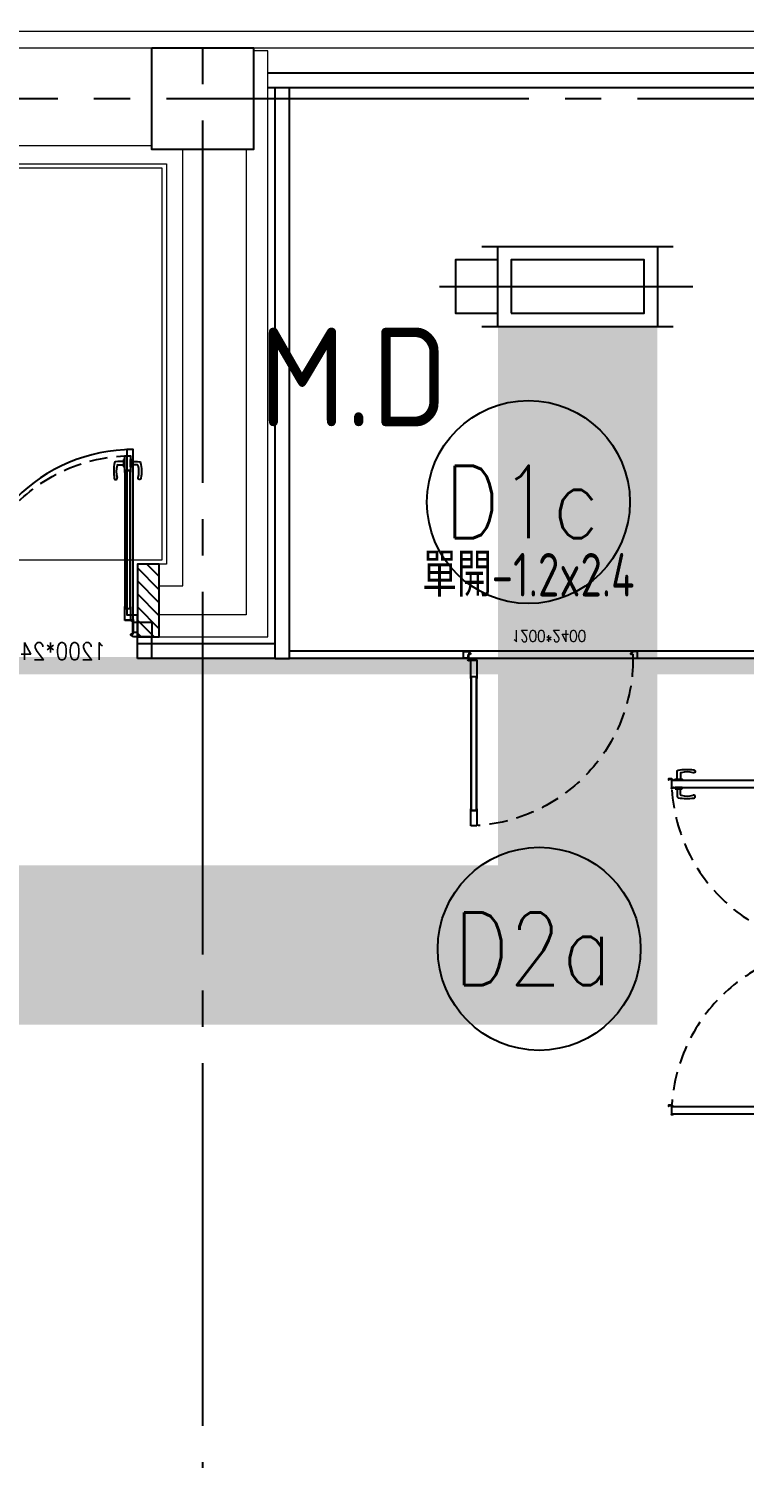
# Model space of a CAD drawing. Extents: x -960 to 27370, y -3283 to 11880.
# Drawn here: x 18360 to 18854, y 8063 to 9048 of the extents above; entities that cross this region are included whole.
import ezdxf
from ezdxf.enums import TextEntityAlignment as Align
from ezdxf.lldxf.tags import DXFTag

# ---------------------------------------------------------------- set-up
doc = ezdxf.new("R2010")
doc.units = 0
doc.header["$LTSCALE"] = 100
for name, pattern in [('188K-SM-03-F10-ARCH-PA-Y2257103$0$AP5A-SM-03-F20-ARCH-PA-Y2230801+Y2230803$0$ALL-PA-TXT-Y2221201$0$DASHED', [19.05, 12.7, -6.35]), ('188K-SM-03-F10-ARCH-PA-Y2257103$0$DASHED', [19.05, 12.7, -6.35]), ('188K-SM-03-F10-ARCH-PA-Y2257103$0$HIDDEN2', [0.1875, 0.125, -0.0625]), ('X-S-FAB-L10$0$COL-CEN-LIN', [3.25, 2.5, -0.25, 0.25, -0.25])]:
    doc.linetypes.add(name, pattern=pattern)
for name, color, linetype in [('0-xref', 8, 'Continuous'), ('188K-SM-03-F10-ARCH-PA-Y2257103$0$K-0-Door-TXT', 53, 'Continuous'), ('188K-SM-03-F10-ARCH-PA-Y2257103$0$K-Door', 4, 'Continuous'), ('188K-SM-03-F10-ARCH-PA-Y2257103$0$K-P1S-4.2-單抗', 3, 'Continuous'), ('188K-SM-03-F10-ARCH-PA-Y2257103$0$K-TXT', 7, 'Continuous'), ('188K-SM-03-F10-ARCH-PA-Y2257103$0$K-岩棉 2hr 7.5-單抗', 230, 'Continuous'), ('188K-SM-03-F10-ARCH-PA-Y2257103$0$K-岩棉 2hr 7.5-非抗', 14, 'Continuous'), ('188K-SM-03-F10-ARCH-PA-Y2257103$0$K-貼白鐵-1.5', 6, '188K-SM-03-F10-ARCH-PA-Y2257103$0$DASHED'), ('188K-SM-03-F10-ARCH-PA-Y2257103$0$非YK-K-防火門', 11, 'Continuous'), ('188K-SM-07-F15-HVAC-MA DUCT-Y2257103$0$0-MAU-SA', 5, 'Continuous'), ('188K-SM-07-F15-HVAC-MA DUCT-Y2257103$0$H-dp-md', 3, 'Continuous'), ('X-S-FAB-L10$0$0-DIM-TXT', 8, 'Continuous'), ('X-S-FAB-L10$0$A-WALL-EX', 8, 'Continuous'), ('X-S-FAB-L10$0$A-WALL-IN', 8, 'Continuous'), ('X-S-FAB-L10$0$BLOCK', 8, 'Continuous'), ('X-S-FAB-L10$0$CCL', 8, 'X-S-FAB-L10$0$COL-CEN-LIN'), ('X-S-FAB-L10$0$COL-S', 8, 'Continuous'), ('X-S-FAB-L10$0$DW_Frame', 8, 'Continuous'), ('X-S-FAB-L10$0$S-SLAB-SHOW', 8, 'Continuous'), ('X-S-FAB-L10$0$WALL_188K_IN', 8, 'Continuous')]:
    doc.layers.add(name, color=color, linetype=linetype)
doc.styles.add('188K-SM-03-F10-ARCH-PA-Y2257103$0$14P7-XFDP10$0$AA-TXT', font='simplex.shx', dxfattribs={"width": 0.8, "bigfont": 'chineset.shx'})
doc.styles.add('188K-SM-03-F10-ARCH-PA-Y2257103$0$AA-TXT', font='isocp.shx', dxfattribs={"width": 0.8, "bigfont": 'chineset.shx'})
doc.styles.add('188K-SM-03-F10-ARCH-PA-Y2257103$0$AP5A-SM-03-F20-ARCH-PA-Y2230801+Y2230803$0$ALL-PA-TXT-Y2221201$0$Standard', font='txt.shx', dxfattribs={"bigfont": 'chineset.shx'})
doc.styles.add('188K-SM-03-F10-ARCH-PA-Y2257103$0$Standard', font='txt.shx', dxfattribs={"bigfont": 'chineset.shx'})
doc.styles.add('188K-SM-07-F15-HVAC-MA DUCT-Y2257103$0$aa-txt', font='isocp.shx', dxfattribs={"bigfont": 'chineset.shx'})
doc.styles.add('X-S-FAB-L10$0$CHINA', font='simplex.shx', dxfattribs={"width": 0.75, "bigfont": 'chineset.shx'})
doc.styles.add('X-S-FAB-L10$0$Standard', font='', dxfattribs={"width": 0.8})
doc.styles.add('X-S-FAB-L10$0$TG_NOTE_TEXT', font='simplex.shx', dxfattribs={"width": 0.75, "bigfont": 'chineset.shx'})
doc.styles.get('X-S-FAB-L10$0$Standard').set_extended_font_data('Microsoft JhengHei')
tags = doc.linetypes.add('188K-SM-03-F10-ARCH-PA-Y2257103$0$S.P_LINE', pattern='A,12.7,-5.08,["S.P",188K-SM-03-F10-ARCH-PA-Y2257103$0$Standard,S=4,R=0,X=-2.54,Y=-1.27],-6.35', length=24.13).pattern_tags.tags
tags[6] = DXFTag(74, 10)

# ---------------------------------------------------------------- blocks, each defined once
blk = doc.blocks.new('X-S-FAB-L10$0$FAB2-L05')
at = {"layer": 'X-S-FAB-L10$0$CCL'}
for p, q in [((-7680, 11005), (-7680, 0)), ((-26880, 9720), (1210, 9720))]:
    blk.add_line(p, q, dxfattribs=at)
at = {"layer": 'X-S-FAB-L10$0$COL-S'}
blk.add_lwpolyline([(-7715, 9755), (-7645, 9755), (-7645, 9685), (-7715, 9685)], close=True, dxfattribs=at)
blk = doc.blocks.new('X-S-FAB-L10')
at = {"layer": 'X-S-FAB-L10$0$WALL_188K_IN'}
h = blk.add_hatch(dxfattribs=at)
h.set_pattern_fill('LINE', color=256, scale=2, angle=135)
h.set_pattern_definition([(135, (18449.95, 8580.6165), (-4.49013, -4.49013), [])])
h.paths.add_polyline_path([(18449.95, 8629), (18449.95, 8679), (18434.95, 8679), (18434.95, 8629)])
blk.add_line((18434.95, 8629), (18434.95, 8644))
blk.add_lwpolyline([(18431.95, 8644), (18431.95, 8758), (18427.575, 8758), (18427.575, 8644)], close=True)
blk.add_arc((18431.95, 8644), 114, 90, 180)
at = {"layer": 'X-S-FAB-L10$0$A-WALL-EX', "lineweight": 0}
blk.add_line((15170, 9046.5), (24360, 9046.5), dxfattribs=at)
at = {"layer": 'X-S-FAB-L10$0$A-WALL-EX', "lineweight": 0, "flags": 128}
blk.add_lwpolyline([(15155, 9035), (24363.5, 9035)], dxfattribs=at)
at = {"layer": 'X-S-FAB-L10$0$A-WALL-IN', "lineweight": 0}
for p, q in [((18445, 8967.5), (17838, 8967.5)), ((18466.25, 8664), (18466.25, 8965)), ((17665.05, 8955), (18454.95, 8955)), ((18454.95, 8955), (18454.95, 8679)), ((18454.95, 8679), (18449.95, 8679)), ((18449.95, 8664), (18466.25, 8664)), ((18510, 8644), (18449.95, 8644)), ((18525, 8629), (18525, 8644)), ((18449.95, 8629), (18525, 8629))]:
    blk.add_line(p, q, dxfattribs=at)
at = {"layer": 'X-S-FAB-L10$0$A-WALL-IN', "lineweight": 0, "flags": 128}
for points in [[(18525, 9033), (18515, 9033)], [(18525, 8644), (18525, 9033)], [(18510, 8965), (18510, 8644)]]:
    blk.add_lwpolyline(points, dxfattribs=at)
at = {"layer": 'X-S-FAB-L10$0$COL-S'}
for p, q in [((18445, 9035), (18515, 9035)), ((18445, 8965), (18445, 9035)), ((18515, 9035), (18515, 8965)), ((18515, 8965), (18445, 8965))]:
    blk.add_line(p, q, dxfattribs=at)
at = {"layer": 'X-S-FAB-L10$0$DW_Frame'}
blk.add_lwpolyline([(18434.95, 8632), (18431.95, 8632), (18431.95, 8644), (18434.95, 8644)], dxfattribs=at)
at = {"layer": 'X-S-FAB-L10$0$S-SLAB-SHOW', "lineweight": 0, "flags": 128}
blk.add_lwpolyline([(18180, 8682), (18452, 8682), (18452, 8952), (18206, 8952), (18206, 8827), (18216, 8827), (18216, 8807), (18180, 8807)], close=True, dxfattribs=at)
blk.add_lwpolyline([(18180, 8682), (18452, 8682), (18452, 8952), (18206, 8952), (18206, 8827), (18216, 8827), (18216, 8807), (18180, 8807)], close=True, dxfattribs=at)
at = {"layer": 'X-S-FAB-L10$0$WALL_188K_IN'}
blk.add_lwpolyline([(18449.95, 8629), (18449.95, 8679), (18434.95, 8679), (18434.95, 8629)], close=True, dxfattribs=at)
at = {"layer": 'X-S-FAB-L10$0$BLOCK'}
blk.add_blockref('X-S-FAB-L10$0$FAB2-L05', (26160, -720), dxfattribs=at)
at = {"style": 'X-S-FAB-L10$0$TG_NOTE_TEXT', "width": 0.5, "flags": 1}
for p in [(7463.301, 9020), (18268.251, 8649), (11197.77, 4800.167), (16485.801, 4800.167), (25420.27, 2635), (13360, 320.001, 0), (7463.301, -33.333)]:
    blk.add_attdef('WH', text='', height=20, dxfattribs=at).set_placement(p, align=Align.BOTTOM_LEFT)
at = {"width": 0.5}
for style, p in [('X-S-FAB-L10$0$TG_NOTE_TEXT', (7585, 9020)), ('X-S-FAB-L10$0$TG_NOTE_TEXT', (18389.95, 8649)), ('X-S-FAB-L10$0$TG_NOTE_TEXT', (11117.5, 4813.5)), ('X-S-FAB-L10$0$TG_NOTE_TEXT', (16607.5, 4813.5)), ('X-S-FAB-L10$0$TG_NOTE_TEXT', (25350, 2635)), ('X-S-FAB-L10$0$Standard', (13129.375, 325.001, 0)), ('X-S-FAB-L10$0$TG_NOTE_TEXT', (7585, -20))]:
    blk.add_attdef('DESC', text='', height=10, dxfattribs=dict(at, style=style)).set_placement(p, align=Align.BOTTOM_LEFT)
for tag, style, p in [('TYPE', 'X-S-FAB-L10$0$TG_NOTE_TEXT', (7619.286, 9020)), ('NO', 'X-S-FAB-L10$0$TG_NOTE_TEXT', (7650.095, 9020)), ('TYPE', 'X-S-FAB-L10$0$TG_NOTE_TEXT', (18424.236, 8649)), ('NO', 'X-S-FAB-L10$0$TG_NOTE_TEXT', (18455.045, 8649)), ('NO', 'X-S-FAB-L10$0$TG_NOTE_TEXT', (11088.595, 4813.5)), ('TYPE', 'X-S-FAB-L10$0$TG_NOTE_TEXT', (11151.786, 4813.5)), ('TYPE', 'X-S-FAB-L10$0$TG_NOTE_TEXT', (16641.786, 4813.5)), ('NO', 'X-S-FAB-L10$0$TG_NOTE_TEXT', (16672.595, 4813.5)), ('NO', 'X-S-FAB-L10$0$TG_NOTE_TEXT', (25313, 2635)), ('TYPE', 'X-S-FAB-L10$0$TG_NOTE_TEXT', (25350, 2635)), ('NO', 'X-S-FAB-L10$0$Standard', (13100, 320.001, 0)), ('TYPE', 'X-S-FAB-L10$0$Standard', (13129.375, 320.001, 0)), ('TYPE', 'X-S-FAB-L10$0$TG_NOTE_TEXT', (7619.286, -20)), ('NO', 'X-S-FAB-L10$0$TG_NOTE_TEXT', (7650.095, -20))]:
    blk.add_attdef(tag, text='', height=10, dxfattribs=dict(at, style=style)).set_placement(p, align=Align.BOTTOM_RIGHT)
at = {"style": 'X-S-FAB-L10$0$TG_NOTE_TEXT', "width": 0.5, "flags": 1}
for rotation, p in [(180, (43, 7480)), (180, (943, 7480)), (90, (24310, 3717.77)), (270, (17080, 1711.699))]:
    blk.add_attdef('WH', text='', height=20, rotation=rotation, dxfattribs=at).set_placement(p, align=Align.BOTTOM_LEFT)
at = {"width": 0.5}
for rotation, style, p in [(180, 'X-S-FAB-L10$0$Standard', (317.625, 7480)), (180, 'X-S-FAB-L10$0$Standard', (1217.625, 7480)), (90, 'X-S-FAB-L10$0$TG_NOTE_TEXT', (24310, 3647.5)), (270, 'X-S-FAB-L10$0$TG_NOTE_TEXT', (17080, 1605))]:
    blk.add_attdef('DESC', text='', height=10, rotation=rotation, dxfattribs=dict(at, style=style)).set_placement(p, align=Align.BOTTOM_LEFT)
for tag, rotation, style, p in [('TYPE', 180, 'X-S-FAB-L10$0$Standard', (317.625, 7480)), ('NO', 180, 'X-S-FAB-L10$0$Standard', (347, 7480)), ('TYPE', 180, 'X-S-FAB-L10$0$Standard', (1217.625, 7480)), ('NO', 180, 'X-S-FAB-L10$0$Standard', (1247, 7480)), ('TYPE', 90, 'X-S-FAB-L10$0$TG_NOTE_TEXT', (24310, 3647.5)), ('NO', 90, 'X-S-FAB-L10$0$TG_NOTE_TEXT', (24310, 3610.5)), ('TYPE', 270, 'X-S-FAB-L10$0$TG_NOTE_TEXT', (17080, 1605)), ('NO', 270, 'X-S-FAB-L10$0$TG_NOTE_TEXT', (17080, 1573))]:
    blk.add_attdef(tag, text='', height=10, rotation=rotation, dxfattribs=dict(at, style=style)).set_placement(p, align=Align.BOTTOM_RIGHT)
at = {"layer": 'X-S-FAB-L10$0$0-DIM-TXT', "style": 'X-S-FAB-L10$0$CHINA', "width": 0.75}
for p in [(667.414, 7855.1, -2689.4), (22627.353, 6728.814), (25644.722, 6728.814), (24778.787, 5569.051), (1118.252, 4980), (417.801, 4594.623), (23874.84, 4355), (22927.43, 4330.122), (23749.869, 3901.367), (417.801, 3765.236), (1118.252, 3730), (417.801, 3115.79), (536.882, 2227.832), (16908.994, 1782.652), (888.445, 880.466), (16977.43, 750), (18878.841, 750), (25641.221, 553.233), (21364.03, 526.894)]:
    blk.add_attdef('HIG', text='', height=80, dxfattribs=at).set_placement(p, align=Align.MIDDLE_LEFT)
blk = doc.blocks.new('188K-SM-03-F10-ARCH-PA-Y2257103$0$單開庫板門-1200x2400)圓型拉環鎖+輔助鎖)')
at = {"ltscale": 0.1}
for p, q in [((26008.65, -11403.59), (26004.47, -11403.59)), ((26004.47, -11403.59), (26004.47, -11414.12)), ((26008.65, -11414.12), (26008.65, -11403.59)), ((26004.47, -11414.12), (26008.65, -11414.12)), ((26004.54, -11414.05), (26004.54, -11415.33)), ((26008.55, -11414.02), (26004.57, -11414.02)), ((26004.64, -11414.34), (26004.64, -11414.18)), ((26004.64, -11415.25), (26004.64, -11414.51)), ((26004.67, -11414.15), (26006.53, -11414.15)), ((26005.13, -11414.37), (26004.67, -11414.37)), ((26004.67, -11414.48), (26005.13, -11414.48)), ((26004.68, -11506.01), (26004.68, -11414.48)), ((26004.68, -11414.48), (26004.74, -11414.48)), ((26004.74, -11414.48), (26004.74, -11506.01)), ((26005.16, -11414.45), (26005.16, -11414.41)), ((26006.53, -11414.15), (26006.56, -11414.11)), ((26006.56, -11414.11), (26006.59, -11414.15)), ((26006.59, -11414.15), (26008.45, -11414.15)), ((26007.96, -11414.41), (26007.96, -11414.45)), ((26008.45, -11414.37), (26007.99, -11414.37)), ((26007.99, -11414.48), (26008.45, -11414.48)), ((26008.38, -11506.01), (26008.38, -11414.48)), ((26008.38, -11414.48), (26008.44, -11414.48)), ((26008.44, -11414.48), (26008.44, -11506.01)), ((26008.48, -11414.18), (26008.48, -11414.34)), ((26008.48, -11414.51), (26008.48, -11415.25)), ((26008.58, -11415.33), (26008.58, -11414.05)), ((26004.54, -11415.35), (26004.62, -11415.47)), ((26004.68, -11415.45), (26004.68, -11415.29)), ((26008.44, -11415.29), (26008.44, -11415.45)), ((26008.49, -11415.47), (26008.58, -11415.35)), ((26008.65, -11506.37), (26004.47, -11506.37)), ((26004.47, -11506.37), (26004.47, -11518)), ((26004.74, -11506.01), (26004.68, -11506.01)), ((26008.44, -11506.01), (26008.38, -11506.01)), ((26008.65, -11518), (26008.65, -11506.37)), ((25999.48, -11519.65), (25999.48, -11523.21)), ((26002.45, -11519.13), (26000, -11519.13)), ((26002.4, -11523.73), (26004.05, -11522.65)), ((26002.87, -11518.51), (26002.61, -11518.51)), ((26002.61, -11518.51), (26002.61, -11521.02)), ((26002.61, -11521.85), (26002.61, -11519.29)), ((26002.61, -11521.02), (26002.87, -11521.02)), ((26003.42, -11521.85), (26002.61, -11521.85)), ((26002.87, -11521.02), (26002.87, -11518.51)), ((26003.26, -11522.16), (26003.26, -11521.96)), ((26003.26, -11521.96), (26003.42, -11521.96)), ((26004.05, -11522.16), (26003.26, -11522.16)), ((26008.33, -11517.48), (26003.64, -11517.48)), ((26003.64, -11517.48), (26003.64, -11517.74)), ((26003.64, -11517.74), (26008.33, -11517.74)), ((26004.12, -11521.85), (26003.88, -11521.85)), ((26003.88, -11521.96), (26004.05, -11521.96)), ((26004.05, -11521.96), (26004.05, -11522.16)), ((26004.17, -11522.4), (26004.17, -11521.91)), ((26004.47, -11518), (26008.65, -11518)), ((26008.33, -11517.74), (26008.33, -11517.48)), ((26114.78, -11522.4), (26114.78, -11521.91)), ((26114.83, -11521.85), (26115.07, -11521.85)), ((26116.55, -11523.73), (26114.9, -11522.65)), ((26114.91, -11521.96), (26114.91, -11522.16)), ((26115.07, -11521.96), (26114.91, -11521.96)), ((26114.91, -11522.16), (26115.7, -11522.16)), ((26115.53, -11521.85), (26116.35, -11521.85)), ((26115.7, -11521.96), (26115.53, -11521.96)), ((26115.7, -11522.16), (26115.7, -11521.96)), ((26116.35, -11521.85), (26116.35, -11519.29)), ((26116.5, -11519.13), (26118.96, -11519.13)), ((26119.48, -11519.65), (26119.48, -11523.21)), ((26000, -11523.73), (26002.4, -11523.73)), ((26118.96, -11523.73), (26116.55, -11523.73))]:
    blk.add_line(p, q, dxfattribs=at)
blk.add_lwpolyline([(26006.56, -11506.38), (26006.53, -11506.35), (26004.67, -11506.35, -0.414214), (26004.64, -11506.32), (26004.64, -11506.15, -0.414214), (26004.67, -11506.12), (26005.13, -11506.12, 0.414214), (26005.16, -11506.09), (26005.16, -11506.04, 0.414214), (26005.13, -11506.01), (26004.67, -11506.01, -0.414214), (26004.64, -11505.98), (26004.64, -11505.24, -0.414214), (26004.66, -11505.22), (26004.66, -11505.22, 0.414214), (26004.68, -11505.2), (26004.68, -11505.04, 0.72636), (26004.62, -11505.02), (26004.54, -11505.14, 0.158507), (26004.54, -11505.16), (26004.54, -11506.44, 0.414214), (26004.57, -11506.47), (26008.55, -11506.47, 0.414214), (26008.58, -11506.44), (26008.58, -11505.16, 0.158507), (26008.58, -11505.14), (26008.49, -11505.02, 0.72636), (26008.44, -11505.04), (26008.44, -11505.2, 0.414214), (26008.46, -11505.22, -0.414214), (26008.48, -11505.24), (26008.48, -11505.98, -0.414214), (26008.45, -11506.01), (26007.99, -11506.01, 0.414214), (26007.96, -11506.04), (26007.96, -11506.09, 0.414214), (26007.99, -11506.12), (26008.45, -11506.12, -0.414214), (26008.48, -11506.15), (26008.48, -11506.32, -0.414214), (26008.45, -11506.35), (26006.59, -11506.35)], format="xyb", close=True, dxfattribs=at)
for points in [[(25999.48, -11518.93), (25999.48, -11523.93)], [(26119.48, -11518.93), (26119.48, -11523.93)]]:
    blk.add_lwpolyline(points)
at = {"linetype": '188K-SM-03-F10-ARCH-PA-Y2257103$0$AP5A-SM-03-F20-ARCH-PA-Y2230801+Y2230803$0$ALL-PA-TXT-Y2221201$0$DASHED', "ltscale": 0.01}
blk.add_arc((26001.07, -11518.74), 115.28, 359.85306, 85.81349, dxfattribs=at)
at = {"ltscale": 0.1}
for centre, radius, start, end in [((26004.57, -11414.05), 0.0313, 90.00001, 180.00001), ((26004.67, -11414.18), 0.0313, 90.00001, 180.00001), ((26004.67, -11414.34), 0.0313, 179.99999, 269.99999), ((26004.67, -11414.51), 0.0313, 89.99998, 179.99998), ((26005.13, -11414.41), 0.0313, 0.00002, 90.00002), ((26005.13, -11414.45), 0.0313, 270.00001, 0.00001), ((26007.99, -11414.41), 0.0313, 89.99999, 179.99999), ((26007.99, -11414.45), 0.0313, 179.99999, 269.99999), ((26008.45, -11414.18), 0.0313, 359.99999, 89.99999), ((26008.45, -11414.34), 0.0313, 270.00001, 0.00001), ((26008.45, -11414.51), 0.0313, 0.00002, 90.00002), ((26008.55, -11414.05), 0.0313, 359.99999, 89.99999), ((26004.57, -11415.33), 0.0313, 180.00001, 216.02738), ((26004.65, -11415.45), 0.0313, 216.02736, 359.99999), ((26004.66, -11415.25), 0.0209, 180.00002, 270.00002), ((26004.66, -11415.29), 0.0209, 359.99997, 89.99997), ((26008.46, -11415.29), 0.0209, 90.00002, 180.00002), ((26008.47, -11415.45), 0.0313, 180.00001, 323.97264), ((26008.46, -11415.25), 0.0209, 269.99998, 359.99998), ((26008.55, -11415.33), 0.0313, 323.97262, 359.99999)]:
    blk.add_arc(centre, radius, start, end, dxfattribs=at)
for centre, major_axis, start_param, end_param in [((26000, -11519.65), (0.369, -0.369), 2.356194, 3.926991), ((26002.45, -11519.29), (0.111, -0.111), 7.068583, 8.63938), ((26003.42, -11521.91), (-0.0369, -0.0369), 0.785398, 3.926991), ((26003.88, -11521.91), (-0.0369, -0.0369), 3.926991, 7.068583), ((26003.86, -11522.4), (0.221, -0.221), 6.162283, 7.068583), ((26004.12, -11521.91), (0.0369, -0.0369), 7.068583, 8.63938), ((26114.83, -11521.91), (-0.0369, -0.0369), -2.356194, -0.785398), ((26115.1, -11522.4), (-0.221, -0.221), -0.785398, 0.120903), ((26115.07, -11521.91), (0.0369, -0.0369), -0.785398, 2.356194), ((26115.53, -11521.91), (0.0369, -0.0369), 2.356194, 5.497787), ((26116.5, -11519.29), (-0.111, -0.111), -2.356194, -0.785398), ((26118.96, -11519.65), (-0.369, -0.369), 2.356194, 3.926991), ((26000, -11523.21), (-0.369, -0.369), 5.497787, 7.068583), ((26118.96, -11523.21), (0.369, -0.369), -0.785398, 0.785398)]:
    blk.add_ellipse(centre, major_axis=major_axis, ratio=1, start_param=start_param, end_param=end_param, dxfattribs=at)
at = {"ltscale": 0.1, "extrusion": (0, 0, -1)}
blk.add_ellipse((26003.08, -11517.95), major_axis=(-0.516, 0.516), ratio=1, start_param=5.497787, end_param=11.780972, dxfattribs=at)
at = {"color": 8, "ltscale": 0.1, "style": '188K-SM-03-F10-ARCH-PA-Y2257103$0$AP5A-SM-03-F20-ARCH-PA-Y2230801+Y2230803$0$ALL-PA-TXT-Y2221201$0$Standard', "width": 0.85}
blk.add_text('1200*2400', height=8, dxfattribs=at).set_placement((26058.38, -11534.43), align=Align.MIDDLE_CENTER)
blk = doc.blocks.new('188K-SM-03-F10-ARCH-PA-Y2257103$0$雙開門-2400×2400')
for p, q in [((229.2, 119), (229.2, 114.1)), ((230, 119), (229.2, 119)), ((230, 114.1), (230, 119)), ((225.2, 117.65), (223.81, 117.59)), ((229.2, 117.65), (225.2, 117.65)), ((225.24, 115.45), (229.2, 115.45)), ((229.2, 114.1), (230, 114.1)), ((0, 2.5), (0, -2.5)), ((0, -1.9), (0, 1.9)), ((0.6, 2.5), (3.05, 2.5)), ((3.05, 2.5), (3.05, 0.2)), ((3.05, 0.2), (3.05, 0.25)), ((239.4, 2.5), (236.95, 2.5)), ((236.95, 2.5), (236.95, -0.2)), ((236.95, -0.2), (236.95, 0.05)), ((240, 2.5), (240, -2.5)), ((240, -1.9), (240, 1.9)), ((3.05, -2.5), (0.6, -2.5)), ((4.66, -1.95), (3.05, -2.5)), ((3.71, -0.61), (3.86, -0.61)), ((3.87, -0.61), (3.98, -0.61)), ((4.09, -0.73), (3.96, -0.73)), ((3.96, -0.73), (3.96, -1.46)), ((3.96, -1.46), (4.63, -1.46)), ((4.09, -0.72), (4.09, -0.73)), ((4.46, -0.21), (4.14, -0.21)), ((4.51, -0.73), (4.51, -0.72)), ((4.63, -0.73), (4.51, -0.73)), ((4.62, -0.61), (4.73, -0.61)), ((4.63, -1.46), (4.63, -0.73)), ((4.73, -0.61), (4.8, -0.61)), ((5, -0.81), (5, -1.47)), ((235, -0.81), (235, -1.47)), ((235.27, -0.61), (235.2, -0.61)), ((235.38, -0.61), (235.27, -0.61)), ((235.34, -1.95), (236.95, -2.5)), ((235.37, -1.46), (235.37, -0.73)), ((235.37, -0.73), (235.49, -0.73)), ((236.04, -1.46), (235.37, -1.46)), ((235.49, -0.73), (235.49, -0.72)), ((235.54, -0.21), (235.86, -0.21)), ((235.91, -0.72), (235.91, -0.73)), ((235.91, -0.73), (236.04, -0.73)), ((236.13, -0.61), (236.02, -0.61)), ((236.04, -0.73), (236.04, -1.46)), ((236.29, -0.61), (236.14, -0.61)), ((236.95, -2.5), (239.4, -2.5))]:
    blk.add_line(p, q)
for points in [[(10.89, 121.6), (10.89, 123.43), (10.89, 121.6), (4.29, 121.6), (4.29, 121.45), (4.73, 121.45), (4.73, 120.38, 0.414214), (4.85, 120.26), (4.97, 120.26), (4.97, 120.38), (4.87, 120.38), (4.87, 121.36), (5, 121.36), (5, 4.08), (4.87, 4.08), (4.87, 5.06), (4.97, 5.06), (4.97, 5.18), (4.85, 5.18, 0.414214), (4.73, 5.06), (4.73, 3.96, 0.414214), (4.85, 3.84), (10.15, 3.84, 0.414214), (10.28, 3.96), (10.28, 5.06, 0.414214), (10.15, 5.18), (10.03, 5.18), (10.03, 5.06), (10.13, 5.06), (10.13, 4.08), (10, 4.08), (10, 121.36), (10.13, 121.36), (10.13, 120.38), (10.03, 120.38), (10.03, 120.26), (10.15, 120.26, 0.414214), (10.28, 120.38), (10.28, 121.36), (11.07, 121.36, 0.414214), (11.13, 121.42), (11.13, 123.61, 0.414214), (11.07, 123.67), (10.28, 123.67), (10.28, 123.43), (10.89, 123.43)], [(235.89, 121.6), (235.89, 123.43), (235.89, 121.6), (229.29, 121.6), (229.29, 121.45), (229.72, 121.45), (229.72, 120.38, 0.414214), (229.85, 120.26), (229.97, 120.26), (229.97, 120.38), (229.87, 120.38), (229.87, 121.36), (230, 121.36), (230, 4.08), (229.87, 4.08), (229.87, 5.06), (229.97, 5.06), (229.97, 5.18), (229.85, 5.18, 0.414214), (229.72, 5.06), (229.72, 3.96, 0.414214), (229.85, 3.84), (235.15, 3.84, 0.414214), (235.27, 3.96), (235.27, 5.06, 0.414214), (235.15, 5.18), (235.03, 5.18), (235.03, 5.06), (235.13, 5.06), (235.13, 4.08), (235, 4.08), (235, 121.36), (235.13, 121.36), (235.13, 120.38), (235.03, 120.38), (235.03, 120.26), (235.15, 120.26, 0.414214), (235.27, 120.38), (235.27, 121.36), (236.07, 121.36, 0.414214), (236.13, 121.42), (236.13, 123.61, 0.414214), (236.07, 123.67), (235.28, 123.67), (235.28, 123.43), (235.89, 123.43)], [(235.8, 117.65), (239.8, 117.65), (241.19, 117.59, -0.327495), (241.98, 116.91, -0.089847), (242.2, 106.17, -1.144881), (240.27, 106.61, 0.137079), (240.27, 114.93, 0.349357), (239.76, 115.45), (235.8, 115.45)]]:
    blk.add_lwpolyline(points, format="xyb")
blk.add_lwpolyline([(235, 114.1), (235, 119), (235.8, 119), (235.8, 114.1)], close=True)
at = {"ltscale": 500}
for points in [[(3.3, 0.26), (3.3, 3.1), (3.05, 3.1), (3.05, 0.26)], [(8.53, 3.84), (4.03, 3.84), (4.03, 4.09), (8.53, 4.09)], [(231.47, 3.84), (235.97, 3.84), (235.97, 4.09), (231.47, 4.09)], [(236.7, -0.14), (236.7, 3.1), (236.95, 3.1), (236.95, -0.14)]]:
    blk.add_lwpolyline(points, close=True, dxfattribs=at)
at = {"linetype": '188K-SM-03-F10-ARCH-PA-Y2257103$0$DASHED', "ltscale": 0.01}
for centre, start, end in [((3.5, 5.1), 0, 85.99928), ((236.5, 5.1), 94.00072, 180)]:
    blk.add_arc(centre, 116.5, start, end, dxfattribs=at)
for centre, radius, start, end in [((0.6, 1.9), 0.598, 90, 180), ((3.9, 0.22), 0.855, 178.24533, 256.73437), ((236.29, 0.05), 0.659, 270, 360), ((239.4, 1.9), 0.598, 0, 90), ((0.6, -1.9), 0.598, 180, 270), ((4.3, -0.61), 0.427, 111.78679, 180), ((3.98, -0.72), 0.11, 360, 90), ((4.3, -0.61), 0.427, 0, 68.21321), ((4.62, -0.72), 0.11, 90, 180), ((4.5, -1.47), 0.5, 288.97041, 0), ((4.8, -0.81), 0.2, 0, 90), ((235.2, -0.81), 0.2, 90, 180), ((235.5, -1.47), 0.5, 180, 251.02959), ((235.7, -0.61), 0.427, 111.78679, 180), ((235.38, -0.72), 0.11, 360, 90), ((235.7, -0.61), 0.427, 0, 68.21321), ((236.02, -0.72), 0.11, 90, 180), ((239.4, -1.9), 0.598, 270, 360)]:
    blk.add_arc(centre, radius, start, end)
for centre, major_axis, start_param, end_param in [((252.54, 110.92), (-21.29, 21.29), 0.585307, 0.943734), ((223.88, 116.71), (0.624, 0.624), 0.866962, 2.13291), ((239.61, 110.78), (-10.93, 10.93), 0.51383, 1.058752), ((225.31, 114.86), (-0.417, 0.417), -0.669314, 0.675093), ((223.79, 106.26), (-0.707, 0.707), 0.872811, 4.284184)]:
    blk.add_ellipse(centre, major_axis=major_axis, ratio=1, start_param=start_param, end_param=end_param)
at = {"ltscale": 500, "extrusion": (0, 0, -1)}
blk.add_ellipse((3.5, 3.64), major_axis=(0.495, 0.495), ratio=1, start_param=3.926991, end_param=10.210176, dxfattribs=at)
at = {"ltscale": 500}
blk.add_ellipse((236.5, 3.64), major_axis=(-0.495, 0.495), ratio=1, start_param=3.926991, end_param=10.210176, dxfattribs=at)
at = {"color": 8, "style": '188K-SM-03-F10-ARCH-PA-Y2257103$0$14P7-XFDP10$0$AA-TXT', "width": 0.8}
blk.add_text('2400x2400', height=12, dxfattribs=at).set_placement((120, -13.5), align=Align.MIDDLE_CENTER)
blk = doc.blocks.new('188K-SM-03-F10-ARCH-PA-Y2257103$0$F14P8-SM-03-FB1-ARCH-PA(B)-Y2210902$0$18P2-XFDP40$0$GAD2205')
blk.add_lwpolyline([(0, 0.9), (-0.3, 1.2), (-18.1, 1.2, -0.414214), (-18.4, 1.5), (-18.4, 3.1, -0.414214), (-18.1, 3.4), (-13.7, 3.4, 0.414214), (-13.4, 3.7), (-13.4, 4.1, 0.414214), (-13.7, 4.4), (-18.1, 4.4, -0.414214), (-18.4, 4.7), (-18.4, 11.8, -0.414214), (-18.2, 12), (-18.2, 12, 0.414214), (-18, 12.2), (-18, 13.7, 0.72636), (-18.5, 13.9), (-19.3, 12.8, 0.158507), (-19.4, 12.6), (-19.4, 0.3, 0.414214), (-19.1, 0), (19.1, 0, 0.414214), (19.4, 0.3), (19.4, 12.6, 0.158507), (19.3, 12.8), (18.5, 13.9, 0.72636), (18, 13.7), (18, 12.2, 0.414214), (18.2, 12, -0.414214), (18.4, 11.8), (18.4, 4.7, -0.414214), (18.1, 4.4), (13.7, 4.4, 0.414214), (13.4, 4.1), (13.4, 3.7, 0.414214), (13.7, 3.4), (18.1, 3.4, -0.414214), (18.4, 3.1), (18.4, 1.5, -0.414214), (18.1, 1.2), (0.3, 1.2)], format="xyb", close=True)
blk = doc.blocks.new('188K-SM-03-F10-ARCH-PA-Y2257103$0$(FS1-4)1hr單開防火門-1200x2400')
for p, q in [((8.79, 117.09, 0), (9.59, 117.09, 0)), ((8.79, 112.19, 0), (8.79, 117.09, 0)), ((9.59, 112.19, 0), (8.79, 112.19, 0)), ((9.59, 117.09, 0), (9.59, 112.19, 0)), ((9.59, 115.74, 0), (13.59, 115.74, 0)), ((13.54, 113.54, 0), (9.59, 113.54, 0)), ((13.59, 115.74, 0), (14.97, 115.68, 0)), ((0, 4.5), (0, -4.5)), ((2.85, 5), (0.5, 5)), ((3, -3.2), (3, 4.85)), ((117, -3.2), (117, 4.85)), ((117.15, 5), (119.5, 5)), ((120, 4.5), (120, -4.5)), ((0.5, -5), (2.8, -5)), ((2.8, -5), (4.38, -3.96)), ((3.78, -3.2), (3, -3.2)), ((3.62, -3.49), (3.62, -3.3)), ((3.62, -3.3), (3.78, -3.3)), ((4.38, -3.49), (3.62, -3.49)), ((4.45, -3.2), (4.22, -3.2)), ((4.22, -3.3), (4.38, -3.3)), ((4.38, -3.3), (4.38, -3.49)), ((4.5, -3.73), (4.5, -3.25)), ((115.5, -3.73), (115.5, -3.25)), ((115.55, -3.2), (115.78, -3.2)), ((115.62, -3.3), (115.62, -3.49)), ((115.78, -3.3), (115.62, -3.3)), ((115.62, -3.49), (116.38, -3.49)), ((117.2, -5), (115.62, -3.96)), ((116.22, -3.2), (117, -3.2)), ((116.38, -3.3), (116.22, -3.3)), ((116.38, -3.49), (116.38, -3.3)), ((119.5, -5), (117.2, -5))]:
    blk.add_line(p, q)
at = {"ltscale": 5}
for points in [[(8.79, 109.59), (8.79, 119.69), (4.79, 119.69), (4.79, 109.59)], [(5.05, 109.25), (5.05, 14.78), (4.99, 14.78), (4.99, 109.25)], [(8.59, 14.78), (8.53, 14.78), (8.53, 109.25), (8.59, 109.25)], [(8.79, 6.09), (8.79, 14.44), (4.79, 14.44), (4.79, 6.09)]]:
    blk.add_lwpolyline(points, close=True, dxfattribs=at)
at = {"elevation": 0}
blk.add_lwpolyline([(3.99, 115.74), (-0.01, 115.74), (-1.4, 115.68, 0.327495), (-2.19, 114.99, 0.089847), (-2.41, 104.26, 1.144881), (-0.48, 104.7, -0.137079), (-0.49, 113.02, -0.349357), (0.03, 113.54), (3.99, 113.54)], format="xyb", dxfattribs=at)
for points in [[(4.79, 112.19), (4.79, 117.09), (3.99, 117.09), (3.99, 112.19)], [(-10, -5), (0, -5), (0, 5), (-10, 5)], [(120, -5), (130, -5), (130, 5), (120, 5)]]:
    blk.add_lwpolyline(points, close=True)
at = {"ltscale": 5}
blk.add_lwpolyline([(4.85, 109.66), (4.85, 108.43, 0.158507), (4.85, 108.41), (4.93, 108.3, 0.72636), (4.99, 108.32), (4.99, 108.47, 0.414214), (4.97, 108.49, -0.414214), (4.95, 108.51), (4.95, 109.22, -0.414214), (4.98, 109.25), (5.42, 109.25, 0.414214), (5.45, 109.28), (5.45, 109.32, 0.414214), (5.42, 109.35), (4.98, 109.35, -0.414214), (4.95, 109.38), (4.95, 109.54, -0.414214), (4.98, 109.57), (6.76, 109.57), (6.79, 109.6), (6.82, 109.57), (8.6, 109.57, -0.414214), (8.63, 109.54), (8.63, 109.38, -0.414214), (8.6, 109.35), (8.16, 109.35, 0.414214), (8.13, 109.32), (8.13, 109.28, 0.414214), (8.16, 109.25), (8.6, 109.25, -0.414214), (8.63, 109.22), (8.63, 108.51, -0.414214), (8.61, 108.49), (8.61, 108.49, 0.414214), (8.59, 108.47), (8.59, 108.32, 0.72636), (8.64, 108.3), (8.72, 108.41, 0.158507), (8.73, 108.43), (8.73, 109.66, 0.414214), (8.7, 109.69), (4.88, 109.69, 0.414214)], format="xyb", close=True, dxfattribs=at)
at = {"ltscale": 500}
for points in [[(3.25, -2.4), (3.25, 5.6), (3, 5.6), (3, -2.4)], [(8.49, 6.59), (3.99, 6.59), (3.99, 6.34), (8.49, 6.34)]]:
    blk.add_lwpolyline(points, close=True, dxfattribs=at)
at = {"linetype": '188K-SM-03-F10-ARCH-PA-Y2257103$0$HIDDEN2'}
blk.add_arc((3.45, 6.14), 113.68, 359.4256, 87.30941, dxfattribs=at)
at = {"extrusion": (0, 0, -1)}
for centre, major_axis, start_param, end_param in [((13.47, 112.95, 0), (-0.417, 0.417), 0.901482, 2.245889), ((-0.83, 108.87, 0), (10.93, 10.93), 0.51383, 1.058752), ((14.9, 114.8, 0), (-0.624, 0.624), 0.866962, 2.13291), ((-13.75, 109.01, 0), (21.29, 21.29), 0.585307, 0.943734), ((14.99, 104.35, 0), (0.707, 0.707), 0.872811, 4.284184)]:
    blk.add_ellipse(centre, major_axis=major_axis, ratio=1, start_param=start_param, end_param=end_param, dxfattribs=at)
for centre, major_axis, start_param, end_param in [((0.5, 4.5), (0.354, -0.354), 2.356194, 3.926991), ((2.85, 4.85), (0.106, -0.106), 7.068583, 8.63938), ((117.15, 4.85), (-0.106, -0.106), -2.356194, -0.785398), ((119.5, 4.5), (-0.354, -0.354), 2.356194, 3.926991), ((0.5, -4.5), (-0.354, -0.354), 5.497787, 7.068583), ((3.78, -3.25), (-0.0354, -0.0354), 0.785398, 3.926991), ((4.22, -3.25), (-0.0354, -0.0354), 3.926991, 7.068583), ((4.2, -3.73), (0.212, -0.212), 6.162283, 7.068583), ((4.45, -3.25), (0.0354, -0.0354), 7.068583, 8.63938), ((115.55, -3.25), (-0.0354, -0.0354), -2.356194, -0.785398), ((115.8, -3.73), (-0.212, -0.212), -0.785398, 0.120903), ((115.78, -3.25), (0.0354, -0.0354), -0.785398, 2.356194), ((116.22, -3.25), (0.0354, -0.0354), 2.356194, 5.497787), ((119.5, -4.5), (0.354, -0.354), -0.785398, 0.785398)]:
    blk.add_ellipse(centre, major_axis=major_axis, ratio=1, start_param=start_param, end_param=end_param)
at = {"ltscale": 500, "extrusion": (0, 0, -1)}
blk.add_ellipse((3.45, 6.14), major_axis=(-0.495, 0.495), ratio=1, start_param=5.497787, end_param=11.780972, dxfattribs=at)
at = {"ltscale": 5, "xscale": 0.1000000000058208, "yscale": 0.1000000000058208, "zscale": 0.1000000000058208}
blk.add_blockref('188K-SM-03-F10-ARCH-PA-Y2257103$0$F14P8-SM-03-FB1-ARCH-PA(B)-Y2210902$0$18P2-XFDP40$0$GAD2205', (6.79, 14.34), dxfattribs=at)
at = {"color": 8, "style": '188K-SM-03-F10-ARCH-PA-Y2257103$0$Standard', "width": 0.85}
blk.add_text('1200*2400', height=12, dxfattribs=at).set_placement((60, -15, 0), align=Align.MIDDLE_CENTER)
blk = doc.blocks.new('188K-SM-03-F10-ARCH-PA-Y2257103')
at = {"layer": '188K-SM-03-F10-ARCH-PA-Y2257103$0$K-P1S-4.2-單抗'}
for p, q in [((18937.5, 8619, 0), (18540, 8619, 0)), ((18937.5, 8614, 0), (18540, 8614, 0))]:
    blk.add_line(p, q, dxfattribs=at)
at = {"layer": '188K-SM-03-F10-ARCH-PA-Y2257103$0$K-TXT'}
for centre in [(18704.73, 8721.87, 0), (18712.15, 8413.82, 0)]:
    blk.add_circle(centre, 70, dxfattribs=at)
at = {"layer": '188K-SM-03-F10-ARCH-PA-Y2257103$0$K-岩棉 2hr 7.5-單抗'}
for p, q in [((18435, 8614, 0), (18435, 8629, 0)), ((18445, 8614, 0), (18445, 8629, 0)), ((18530, 8624, 0), (18435, 8624, 0)), ((18530, 8614, 0), (18435, 8614, 0))]:
    blk.add_line(p, q, dxfattribs=at)
at = {"layer": '188K-SM-03-F10-ARCH-PA-Y2257103$0$K-岩棉 2hr 7.5-非抗'}
for p, q in [((18937.5, 9017.5, 0), (18525, 9017.5, 0)), ((18937.5, 9007.5, 0), (18525, 9007.5, 0)), ((18530, 8614), (18530, 9007.5)), ((18540, 8614, 0), (18540, 9007.5, 0)), ((18530, 8614), (18540, 8614, 0))]:
    blk.add_line(p, q, dxfattribs=at)
at = {"layer": '188K-SM-03-F10-ARCH-PA-Y2257103$0$K-貼白鐵-1.5', "linetype": '188K-SM-03-F10-ARCH-PA-Y2257103$0$S.P_LINE', "ltscale": 0.09, "const_width": 12, "elevation": 0}
blk.add_lwpolyline([(1780, 8624.99), (2586.75, 8624.99), (2586.75, 8540), (2686.75, 8540), (2686.75, 8624.99), (3430, 8624.99), (3430, 8540), (3530, 8540), (3530, 8624.99), (4270, 8624.99), (4270, 8540), (4370, 8540), (4370, 8624.99), (17575, 8624.99), (17575, 8609), (18917.5, 8609), (18917.5, 8575), (19320, 8575)], dxfattribs=at)
at = {"layer": '188K-SM-03-F10-ARCH-PA-Y2257103$0$K-Door', "xscale": -1, "rotation": 180}
blk.add_blockref('188K-SM-03-F10-ARCH-PA-Y2257103$0$單開庫板門-1200x2400)圓型拉環鎖+輔助鎖)', (-7339.48, -2904.93, 0), dxfattribs=at)
at = {"layer": '188K-SM-03-F10-ARCH-PA-Y2257103$0$K-Door', "rotation": 89.99999999999999}
blk.add_blockref('188K-SM-03-F10-ARCH-PA-Y2257103$0$雙開門-2400×2400', (18925, 8295, 0), dxfattribs=at)
at = {"layer": '188K-SM-03-F10-ARCH-PA-Y2257103$0$非YK-K-防火門', "xscale": -1}
blk.add_blockref('188K-SM-03-F10-ARCH-PA-Y2257103$0$(FS1-4)1hr單開防火門-1200x2400', (18435, 8634, 0), dxfattribs=at)
at = {"layer": '188K-SM-03-F10-ARCH-PA-Y2257103$0$K-0-Door-TXT', "style": '188K-SM-03-F10-ARCH-PA-Y2257103$0$AA-TXT', "width": 0.8}
blk.add_text('單開-1.2x2.4', height=30, dxfattribs=at).set_placement((18704.71, 8671.72, 0), align=Align.MIDDLE_CENTER)
at = {"layer": '188K-SM-03-F10-ARCH-PA-Y2257103$0$K-TXT', "style": '188K-SM-03-F10-ARCH-PA-Y2257103$0$Standard', "width": 0.85}
for s, p in [('D1c', (18700.33, 8721.87, 0)), ('D2a', (18707.75, 8413.82, 0))]:
    blk.add_text(s, height=50, dxfattribs=at).set_placement(p, align=Align.MIDDLE)
blk = doc.blocks.new('188K-SM-07-F15-HVAC-MA DUCT-Y2257103$0$MD')
at = {"layer": '188K-SM-07-F15-HVAC-MA DUCT-Y2257103$0$H-dp-md'}
for p, q in [((-75, 410.1), (-75, -66.5)), ((-150, 330), (-150, -30)), ((0, 330), (0, -30)), ((-150, 300), (0, 300)), ((0, 0), (-150, 0))]:
    blk.add_line(p, q, dxfattribs=at)
for points in [[(-125, 300), (-25, 300), (-25, 380), (-125, 380)], [(-125, 275), (-125, 25), (-25, 25), (-25, 275)]]:
    blk.add_lwpolyline(points, close=True, dxfattribs=at)
blk = doc.blocks.new('188K-SM-07-F15-HVAC-MA DUCT-Y2257103')
at = {"layer": '188K-SM-07-F15-HVAC-MA DUCT-Y2257103$0$0-MAU-SA', "color": 5, "const_width": 110}
blk.add_lwpolyline([(18000.04, 3349.6), (18000.04, 8416.47), (18738.67, 8416.47), (18738.67, 8842.96)], dxfattribs=at)
at = {"xscale": 0.3666666666666666, "yscale": 0.3666666666666666, "zscale": 0.3666666666666666, "rotation": 90}
blk.add_blockref('188K-SM-07-F15-HVAC-MA DUCT-Y2257103$0$MD', (18793.67, 8897.96), dxfattribs=at)
at = {"layer": '188K-SM-07-F15-HVAC-MA DUCT-Y2257103$0$H-dp-md', "style": '188K-SM-07-F15-HVAC-MA DUCT-Y2257103$0$aa-txt'}
blk.add_text('M.D', height=68, dxfattribs=at).set_placement((18519.05, 8774.12))

msp = doc.modelspace()

# ---------------------------------------------------------------- block references
msp.add_blockref('188K-SM-07-F15-HVAC-MA DUCT-Y2257103', (0, 0))
at = {"layer": '0-xref'}
for name in ['X-S-FAB-L10', '188K-SM-03-F10-ARCH-PA-Y2257103']:
    msp.add_blockref(name, (0, 0), dxfattribs=at)

doc.saveas('drawing.dxf')
